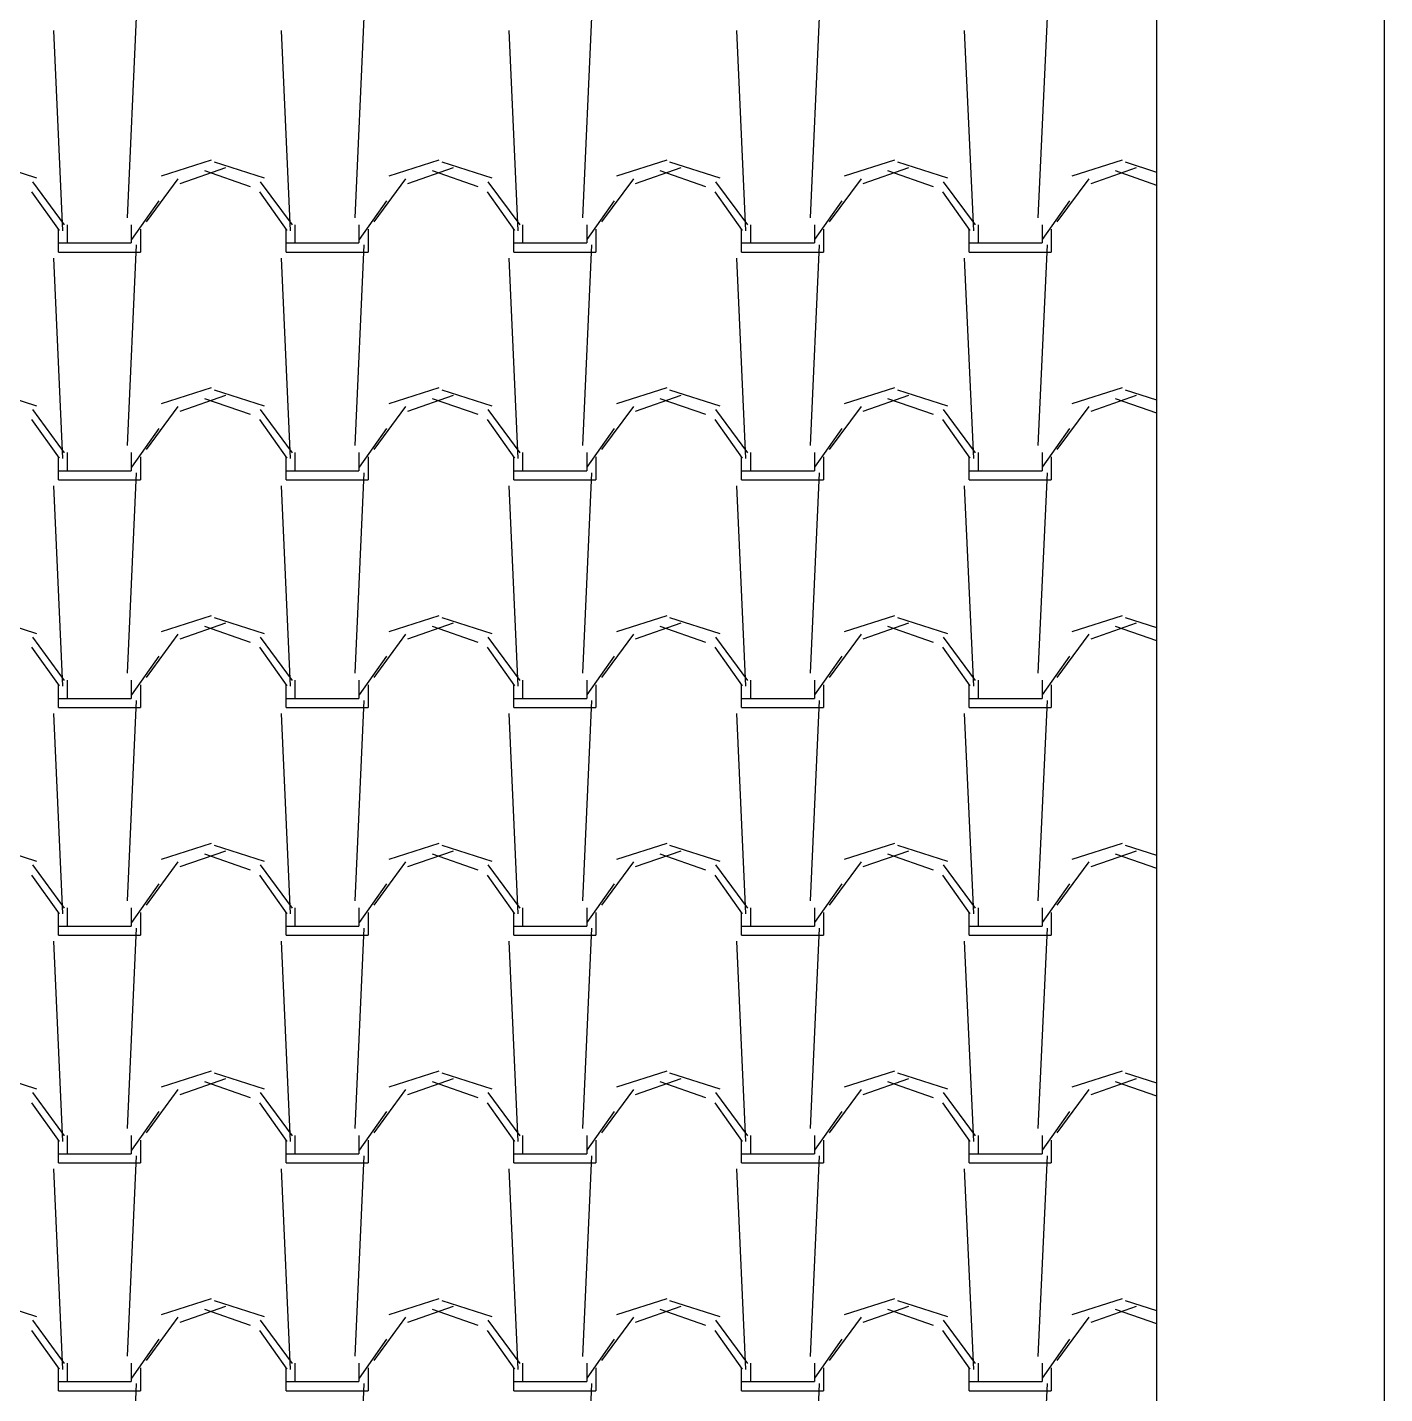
# Model space of a CAD drawing. Header units: millimetres. Extents: x 3923 to 4007, y 744 to 863.
# Drawn here: x 3939.572 to 3941.093, y 831.446 to 832.977 of the extents above; entities that cross this region are included whole.
import ezdxf

# ---------------------------------------------------------------- set-up
doc = ezdxf.new("R2010")
doc.units = ezdxf.units.MM
doc.layers.add('-HIDRO', color=8, linetype='Continuous')

msp = doc.modelspace()

# ---------------------------------------------------------------- linework, layer by layer
at = {"layer": '-HIDRO'}
for p, q in [((3940.838, 828.6206), (3940.838, 840.1023)), ((3941.0931, 828.6206), (3941.0931, 840.1023))]:
    msp.add_line(p, q, dxfattribs=at)
at = {"layer": '-HIDRO', "linetype": 'Continuous'}
for p, q in [((3939.6844, 832.7634), (3939.6946, 832.9879)), ((3939.9395, 832.7634), (3939.9497, 832.9879)), ((3940.1947, 832.7634), (3940.2049, 832.9879)), ((3940.4498, 832.7634), (3940.46, 832.9879)), ((3940.705, 832.7634), (3940.7152, 832.9879)), ((3939.6121, 832.7488), (3939.6019, 832.9733)), ((3939.8672, 832.7488), (3939.857, 832.9733)), ((3940.1224, 832.7488), (3940.1122, 832.9733)), ((3940.3775, 832.7488), (3940.3673, 832.9733)), ((3940.6327, 832.7488), (3940.6225, 832.9733)), ((3939.583, 832.8076), (3939.5269, 832.8255)), ((3939.7784, 832.8277), (3939.7222, 832.8098)), ((3939.8382, 832.8076), (3939.782, 832.8255)), ((3940.0335, 832.8277), (3939.9774, 832.8098)), ((3940.0933, 832.8076), (3940.0372, 832.8255)), ((3940.2887, 832.8277), (3940.2325, 832.8098)), ((3940.3485, 832.8076), (3940.2923, 832.8255)), ((3940.5438, 832.8277), (3940.4877, 832.8098)), ((3940.6036, 832.8076), (3940.5475, 832.8255)), ((3940.799, 832.8277), (3940.7428, 832.8098)), ((3940.838, 832.8142), (3940.8026, 832.8255)), ((3939.7942, 832.8192), (3939.7432, 832.8013)), ((3939.8222, 832.7979), (3939.7711, 832.8158)), ((3940.0493, 832.8192), (3939.9983, 832.8013)), ((3940.0773, 832.7979), (3940.0263, 832.8158)), ((3940.3045, 832.8192), (3940.2535, 832.8013)), ((3940.3325, 832.7979), (3940.2814, 832.8158)), ((3940.5596, 832.8192), (3940.5086, 832.8013)), ((3940.5876, 832.7979), (3940.5366, 832.8158)), ((3940.8148, 832.8192), (3940.7638, 832.8013)), ((3940.838, 832.7996), (3940.7917, 832.8158)), ((3939.6141, 832.7553), (3939.5784, 832.8037)), ((3939.741, 832.8071), (3939.7053, 832.7586)), ((3939.8693, 832.7553), (3939.8335, 832.8037)), ((3939.9961, 832.8071), (3939.9604, 832.7586)), ((3940.1244, 832.7553), (3940.0887, 832.8037)), ((3940.2513, 832.8071), (3940.2156, 832.7586)), ((3940.3795, 832.7553), (3940.3438, 832.8037)), ((3940.5064, 832.8071), (3940.4707, 832.7586)), ((3940.6347, 832.7553), (3940.599, 832.8037)), ((3940.7616, 832.8071), (3940.7259, 832.7586)), ((3939.6082, 832.749), (3939.5775, 832.7924)), ((3939.7195, 832.7824), (3939.6889, 832.7391)), ((3939.8633, 832.749), (3939.8327, 832.7924)), ((3939.9747, 832.7824), (3939.944, 832.7391)), ((3940.1185, 832.749), (3940.0879, 832.7924)), ((3940.2298, 832.7824), (3940.1992, 832.7391)), ((3940.3736, 832.749), (3940.343, 832.7924)), ((3940.485, 832.7824), (3940.4543, 832.7391)), ((3940.6288, 832.749), (3940.5982, 832.7924)), ((3940.7401, 832.7824), (3940.7095, 832.7391)), ((3939.6071, 832.7249), (3939.6071, 832.7504)), ((3939.6173, 832.7351), (3939.6173, 832.7555)), ((3939.6888, 832.7555), (3939.6888, 832.7351)), ((3939.699, 832.7504), (3939.699, 832.7249)), ((3939.8623, 832.7249), (3939.8623, 832.7504)), ((3939.8725, 832.7351), (3939.8725, 832.7555)), ((3939.9439, 832.7555), (3939.9439, 832.7351)), ((3939.9541, 832.7504), (3939.9541, 832.7249)), ((3940.1174, 832.7249), (3940.1174, 832.7504)), ((3940.1276, 832.7351), (3940.1276, 832.7555)), ((3940.1991, 832.7555), (3940.1991, 832.7351)), ((3940.2093, 832.7504), (3940.2093, 832.7249)), ((3940.3726, 832.7249), (3940.3726, 832.7504)), ((3940.3828, 832.7351), (3940.3828, 832.7555)), ((3940.4542, 832.7555), (3940.4542, 832.7351)), ((3940.4644, 832.7504), (3940.4644, 832.7249)), ((3940.6277, 832.7249), (3940.6277, 832.7504)), ((3940.6379, 832.7351), (3940.6379, 832.7555)), ((3940.7094, 832.7555), (3940.7094, 832.7351)), ((3940.7196, 832.7504), (3940.7196, 832.7249)), ((3939.6071, 832.7351), (3939.6173, 832.7351)), ((3939.6173, 832.7351), (3939.6888, 832.7351)), ((3939.8623, 832.7351), (3939.8725, 832.7351)), ((3939.8725, 832.7351), (3939.9439, 832.7351)), ((3940.1174, 832.7351), (3940.1276, 832.7351)), ((3940.1276, 832.7351), (3940.1991, 832.7351)), ((3940.3726, 832.7351), (3940.3828, 832.7351)), ((3940.3828, 832.7351), (3940.4542, 832.7351)), ((3940.6277, 832.7351), (3940.6379, 832.7351)), ((3940.6379, 832.7351), (3940.7094, 832.7351)), ((3939.6121, 832.4936), (3939.6019, 832.7182)), ((3939.6071, 832.7249), (3939.6173, 832.7249)), ((3939.6173, 832.7249), (3939.699, 832.7249)), ((3939.6844, 832.5083), (3939.6946, 832.7328)), ((3939.8672, 832.4936), (3939.857, 832.7182)), ((3939.8623, 832.7249), (3939.8725, 832.7249)), ((3939.8725, 832.7249), (3939.9541, 832.7249)), ((3939.9395, 832.5083), (3939.9497, 832.7328)), ((3940.1224, 832.4936), (3940.1122, 832.7182)), ((3940.1174, 832.7249), (3940.1276, 832.7249)), ((3940.1276, 832.7249), (3940.2093, 832.7249)), ((3940.1947, 832.5082), (3940.2049, 832.7328)), ((3940.3775, 832.4936), (3940.3673, 832.7182)), ((3940.3726, 832.7249), (3940.3828, 832.7249)), ((3940.3828, 832.7249), (3940.4644, 832.7249)), ((3940.4498, 832.5082), (3940.46, 832.7328)), ((3940.6327, 832.4936), (3940.6225, 832.7182)), ((3940.6277, 832.7249), (3940.6379, 832.7249)), ((3940.6379, 832.7249), (3940.7196, 832.7249)), ((3940.705, 832.5082), (3940.7152, 832.7328)), ((3939.583, 832.5524), (3939.5269, 832.5703)), ((3939.7784, 832.5726), (3939.7222, 832.5547)), ((3939.8382, 832.5524), (3939.782, 832.5703)), ((3940.0335, 832.5726), (3939.9774, 832.5547)), ((3940.0933, 832.5524), (3940.0372, 832.5703)), ((3940.2887, 832.5726), (3940.2325, 832.5547)), ((3940.3485, 832.5524), (3940.2923, 832.5703)), ((3940.5438, 832.5726), (3940.4877, 832.5547)), ((3940.6036, 832.5524), (3940.5475, 832.5703)), ((3940.799, 832.5726), (3940.7428, 832.5547)), ((3940.838, 832.5591), (3940.8026, 832.5703)), ((3939.741, 832.552), (3939.7053, 832.5035)), ((3939.7942, 832.564), (3939.7432, 832.5462)), ((3939.8222, 832.5428), (3939.7711, 832.5606)), ((3939.9961, 832.552), (3939.9604, 832.5035)), ((3940.0493, 832.564), (3939.9983, 832.5462)), ((3940.0773, 832.5428), (3940.0263, 832.5606)), ((3940.2513, 832.552), (3940.2156, 832.5035)), ((3940.3045, 832.564), (3940.2535, 832.5462)), ((3940.3325, 832.5428), (3940.2814, 832.5606)), ((3940.5064, 832.552), (3940.4707, 832.5035)), ((3940.5596, 832.564), (3940.5086, 832.5462)), ((3940.5876, 832.5428), (3940.5366, 832.5606)), ((3940.7616, 832.552), (3940.7259, 832.5035)), ((3940.8148, 832.564), (3940.7638, 832.5462)), ((3940.838, 832.5445), (3940.7917, 832.5606)), ((3939.6082, 832.4938), (3939.5775, 832.5372)), ((3939.6141, 832.5001), (3939.5784, 832.5486)), ((3939.8633, 832.4938), (3939.8327, 832.5372)), ((3939.8693, 832.5001), (3939.8335, 832.5486)), ((3940.1185, 832.4938), (3940.0879, 832.5372)), ((3940.1244, 832.5001), (3940.0887, 832.5486)), ((3940.3736, 832.4938), (3940.343, 832.5372)), ((3940.3795, 832.5001), (3940.3438, 832.5486)), ((3940.6288, 832.4938), (3940.5982, 832.5372)), ((3940.6347, 832.5001), (3940.599, 832.5486)), ((3939.7195, 832.5273), (3939.6889, 832.4839)), ((3939.9747, 832.5273), (3939.944, 832.4839)), ((3940.2298, 832.5273), (3940.1992, 832.4839)), ((3940.485, 832.5273), (3940.4543, 832.4839)), ((3940.7401, 832.5273), (3940.7095, 832.4839)), ((3939.6071, 832.4697), (3939.6071, 832.4953)), ((3939.6173, 832.4799), (3939.6173, 832.5004)), ((3939.6888, 832.5004), (3939.6888, 832.4799)), ((3939.699, 832.4953), (3939.699, 832.4697)), ((3939.8623, 832.4697), (3939.8623, 832.4953)), ((3939.8725, 832.4799), (3939.8725, 832.5004)), ((3939.9439, 832.5004), (3939.9439, 832.4799)), ((3939.9541, 832.4953), (3939.9541, 832.4697)), ((3940.1174, 832.4697), (3940.1174, 832.4953)), ((3940.1276, 832.4799), (3940.1276, 832.5004)), ((3940.1991, 832.5004), (3940.1991, 832.4799)), ((3940.2093, 832.4953), (3940.2093, 832.4697)), ((3940.3726, 832.4697), (3940.3726, 832.4953)), ((3940.3828, 832.4799), (3940.3828, 832.5004)), ((3940.4542, 832.5004), (3940.4542, 832.4799)), ((3940.4644, 832.4953), (3940.4644, 832.4697)), ((3940.6277, 832.4697), (3940.6277, 832.4953)), ((3940.6379, 832.4799), (3940.6379, 832.5004)), ((3940.7094, 832.5004), (3940.7094, 832.4799)), ((3940.7196, 832.4953), (3940.7196, 832.4697)), ((3939.6071, 832.4799), (3939.6173, 832.4799)), ((3939.6173, 832.4799), (3939.6888, 832.4799)), ((3939.6844, 832.2531), (3939.6946, 832.4776)), ((3939.8623, 832.4799), (3939.8725, 832.4799)), ((3939.8725, 832.4799), (3939.9439, 832.4799)), ((3939.9395, 832.2531), (3939.9497, 832.4776)), ((3940.1174, 832.4799), (3940.1276, 832.4799)), ((3940.1276, 832.4799), (3940.1991, 832.4799)), ((3940.1947, 832.2531), (3940.2049, 832.4776)), ((3940.3726, 832.4799), (3940.3828, 832.4799)), ((3940.3828, 832.4799), (3940.4542, 832.4799)), ((3940.4498, 832.2531), (3940.46, 832.4776)), ((3940.6277, 832.4799), (3940.6379, 832.4799)), ((3940.6379, 832.4799), (3940.7094, 832.4799)), ((3940.705, 832.2531), (3940.7152, 832.4776)), ((3939.6121, 832.2385), (3939.6019, 832.463)), ((3939.6071, 832.4697), (3939.6173, 832.4697)), ((3939.6173, 832.4697), (3939.699, 832.4697)), ((3939.8672, 832.2385), (3939.857, 832.463)), ((3939.8623, 832.4697), (3939.8725, 832.4697)), ((3939.8725, 832.4697), (3939.9541, 832.4697)), ((3940.1224, 832.2385), (3940.1122, 832.463)), ((3940.1174, 832.4697), (3940.1276, 832.4697)), ((3940.1276, 832.4697), (3940.2093, 832.4697)), ((3940.3775, 832.2385), (3940.3673, 832.463)), ((3940.3726, 832.4697), (3940.3828, 832.4697)), ((3940.3828, 832.4697), (3940.4644, 832.4697)), ((3940.6327, 832.2385), (3940.6225, 832.463)), ((3940.6277, 832.4697), (3940.6379, 832.4697)), ((3940.6379, 832.4697), (3940.7196, 832.4697)), ((3939.583, 832.2973), (3939.5269, 832.3152)), ((3939.7784, 832.3174), (3939.7222, 832.2995)), ((3939.7942, 832.3089), (3939.7432, 832.291)), ((3939.8222, 832.2876), (3939.7711, 832.3055)), ((3939.8382, 832.2973), (3939.782, 832.3152)), ((3940.0335, 832.3174), (3939.9774, 832.2995)), ((3940.0493, 832.3089), (3939.9983, 832.291)), ((3940.0773, 832.2876), (3940.0263, 832.3055)), ((3940.0933, 832.2973), (3940.0372, 832.3152)), ((3940.2887, 832.3174), (3940.2325, 832.2995)), ((3940.3045, 832.3089), (3940.2535, 832.291)), ((3940.3325, 832.2876), (3940.2814, 832.3055)), ((3940.3485, 832.2973), (3940.2923, 832.3152)), ((3940.5438, 832.3174), (3940.4877, 832.2995)), ((3940.5596, 832.3089), (3940.5086, 832.291)), ((3940.5876, 832.2876), (3940.5366, 832.3055)), ((3940.6036, 832.2973), (3940.5475, 832.3152)), ((3940.799, 832.3174), (3940.7428, 832.2995)), ((3940.8148, 832.3089), (3940.7638, 832.291)), ((3940.838, 832.2893), (3940.7917, 832.3055)), ((3940.838, 832.3039), (3940.8026, 832.3152)), ((3939.6141, 832.245), (3939.5784, 832.2934)), ((3939.741, 832.2968), (3939.7053, 832.2483)), ((3939.8693, 832.245), (3939.8335, 832.2934)), ((3939.9961, 832.2968), (3939.9604, 832.2483)), ((3940.1244, 832.245), (3940.0887, 832.2934)), ((3940.2513, 832.2968), (3940.2156, 832.2483)), ((3940.3795, 832.245), (3940.3438, 832.2934)), ((3940.5064, 832.2968), (3940.4707, 832.2483)), ((3940.6347, 832.245), (3940.599, 832.2934)), ((3940.7616, 832.2968), (3940.7259, 832.2483)), ((3939.6082, 832.2387), (3939.5775, 832.2821)), ((3939.8633, 832.2387), (3939.8327, 832.2821)), ((3940.1185, 832.2387), (3940.0878, 832.2821)), ((3940.3736, 832.2387), (3940.343, 832.2821)), ((3940.6288, 832.2387), (3940.5982, 832.2821)), ((3939.7195, 832.2721), (3939.6889, 832.2288)), ((3939.9747, 832.2721), (3939.944, 832.2288)), ((3940.2298, 832.2721), (3940.1992, 832.2288)), ((3940.485, 832.2721), (3940.4543, 832.2288)), ((3940.7401, 832.2721), (3940.7095, 832.2288)), ((3939.6173, 832.2248), (3939.6173, 832.2452)), ((3939.6888, 832.2452), (3939.6888, 832.2248)), ((3939.8725, 832.2248), (3939.8725, 832.2452)), ((3939.9439, 832.2452), (3939.9439, 832.2248)), ((3940.1276, 832.2248), (3940.1276, 832.2452)), ((3940.1991, 832.2452), (3940.1991, 832.2248)), ((3940.3828, 832.2248), (3940.3828, 832.2452)), ((3940.4542, 832.2452), (3940.4542, 832.2248)), ((3940.6379, 832.2248), (3940.6379, 832.2452)), ((3940.7094, 832.2452), (3940.7094, 832.2248)), ((3939.6071, 832.2146), (3939.6071, 832.2401)), ((3939.699, 832.2401), (3939.699, 832.2146)), ((3939.8623, 832.2146), (3939.8623, 832.2401)), ((3939.9541, 832.2401), (3939.9541, 832.2146)), ((3940.1174, 832.2146), (3940.1174, 832.2401)), ((3940.2093, 832.2401), (3940.2093, 832.2146)), ((3940.3726, 832.2146), (3940.3726, 832.2401)), ((3940.4644, 832.2401), (3940.4644, 832.2146)), ((3940.6277, 832.2146), (3940.6277, 832.2401)), ((3940.7196, 832.2401), (3940.7196, 832.2146)), ((3939.6071, 832.2248), (3939.6173, 832.2248)), ((3939.6071, 832.2146), (3939.6173, 832.2146)), ((3939.6173, 832.2248), (3939.6888, 832.2248)), ((3939.6173, 832.2146), (3939.699, 832.2146)), ((3939.6844, 831.998), (3939.6946, 832.2225)), ((3939.8623, 832.2248), (3939.8725, 832.2248)), ((3939.8623, 832.2146), (3939.8725, 832.2146)), ((3939.8725, 832.2248), (3939.9439, 832.2248)), ((3939.8725, 832.2146), (3939.9541, 832.2146)), ((3939.9395, 831.998), (3939.9497, 832.2225)), ((3940.1174, 832.2248), (3940.1276, 832.2248)), ((3940.1174, 832.2146), (3940.1276, 832.2146)), ((3940.1276, 832.2248), (3940.1991, 832.2248)), ((3940.1276, 832.2146), (3940.2093, 832.2146)), ((3940.1947, 831.9979), (3940.2049, 832.2225)), ((3940.3726, 832.2248), (3940.3828, 832.2248)), ((3940.3726, 832.2146), (3940.3828, 832.2146)), ((3940.3828, 832.2248), (3940.4542, 832.2248)), ((3940.3828, 832.2146), (3940.4644, 832.2146)), ((3940.4498, 831.9979), (3940.46, 832.2225)), ((3940.6277, 832.2248), (3940.6379, 832.2248)), ((3940.6277, 832.2146), (3940.6379, 832.2146)), ((3940.6379, 832.2248), (3940.7094, 832.2248)), ((3940.6379, 832.2146), (3940.7196, 832.2146)), ((3940.705, 831.9979), (3940.7152, 832.2225)), ((3939.6121, 831.9833), (3939.6019, 832.2079)), ((3939.8672, 831.9833), (3939.857, 832.2079)), ((3940.1224, 831.9833), (3940.1122, 832.2079)), ((3940.3775, 831.9833), (3940.3673, 832.2079)), ((3940.6327, 831.9833), (3940.6225, 832.2079)), ((3939.583, 832.0421), (3939.5269, 832.06)), ((3939.7784, 832.0623), (3939.7222, 832.0444)), ((3939.8382, 832.0421), (3939.782, 832.06)), ((3940.0335, 832.0623), (3939.9774, 832.0444)), ((3940.0933, 832.0421), (3940.0372, 832.06)), ((3940.2887, 832.0623), (3940.2325, 832.0444)), ((3940.3485, 832.0421), (3940.2923, 832.06)), ((3940.5438, 832.0623), (3940.4877, 832.0444)), ((3940.6036, 832.0421), (3940.5475, 832.06)), ((3940.799, 832.0623), (3940.7428, 832.0444)), ((3940.838, 832.0488), (3940.8026, 832.06)), ((3939.7942, 832.0537), (3939.7432, 832.0359)), ((3939.8222, 832.0325), (3939.7711, 832.0503)), ((3940.0493, 832.0537), (3939.9983, 832.0359)), ((3940.0773, 832.0325), (3940.0263, 832.0503)), ((3940.3045, 832.0537), (3940.2535, 832.0359)), ((3940.3325, 832.0325), (3940.2814, 832.0503)), ((3940.5596, 832.0537), (3940.5086, 832.0359)), ((3940.5876, 832.0325), (3940.5366, 832.0503)), ((3940.8148, 832.0537), (3940.7638, 832.0359)), ((3940.838, 832.0342), (3940.7917, 832.0503)), ((3939.6141, 831.9898), (3939.5784, 832.0383)), ((3939.741, 832.0417), (3939.7053, 831.9932)), ((3939.8693, 831.9898), (3939.8335, 832.0383)), ((3939.9961, 832.0417), (3939.9604, 831.9932)), ((3940.1244, 831.9898), (3940.0887, 832.0383)), ((3940.2513, 832.0417), (3940.2156, 831.9932)), ((3940.3796, 831.9898), (3940.3438, 832.0383)), ((3940.5064, 832.0417), (3940.4707, 831.9932)), ((3940.6347, 831.9898), (3940.599, 832.0383)), ((3940.7616, 832.0417), (3940.7259, 831.9932)), ((3939.6082, 831.9835), (3939.5775, 832.0269)), ((3939.7195, 832.017), (3939.6889, 831.9736)), ((3939.8633, 831.9835), (3939.8327, 832.0269)), ((3939.9747, 832.017), (3939.944, 831.9736)), ((3940.1185, 831.9835), (3940.0878, 832.0269)), ((3940.2298, 832.017), (3940.1992, 831.9736)), ((3940.3736, 831.9835), (3940.343, 832.0269)), ((3940.485, 832.017), (3940.4543, 831.9736)), ((3940.6288, 831.9835), (3940.5982, 832.0269)), ((3940.7401, 832.017), (3940.7095, 831.9736)), ((3939.6071, 831.9594), (3939.6071, 831.985)), ((3939.6173, 831.9696), (3939.6173, 831.9901)), ((3939.6888, 831.9901), (3939.6888, 831.9696)), ((3939.699, 831.985), (3939.699, 831.9594)), ((3939.8623, 831.9594), (3939.8623, 831.985)), ((3939.8725, 831.9696), (3939.8725, 831.9901)), ((3939.9439, 831.9901), (3939.9439, 831.9696)), ((3939.9541, 831.985), (3939.9541, 831.9594)), ((3940.1174, 831.9594), (3940.1174, 831.985)), ((3940.1276, 831.9696), (3940.1276, 831.9901)), ((3940.1991, 831.9901), (3940.1991, 831.9696)), ((3940.2093, 831.985), (3940.2093, 831.9594)), ((3940.3726, 831.9594), (3940.3726, 831.985)), ((3940.3828, 831.9696), (3940.3828, 831.9901)), ((3940.4542, 831.9901), (3940.4542, 831.9696)), ((3940.4644, 831.985), (3940.4644, 831.9594)), ((3940.6277, 831.9594), (3940.6277, 831.985)), ((3940.6379, 831.9696), (3940.6379, 831.9901)), ((3940.7094, 831.9901), (3940.7094, 831.9696)), ((3940.7196, 831.985), (3940.7196, 831.9594)), ((3939.6071, 831.9696), (3939.6173, 831.9696)), ((3939.6173, 831.9696), (3939.6888, 831.9696)), ((3939.8623, 831.9696), (3939.8725, 831.9696)), ((3939.8725, 831.9696), (3939.9439, 831.9696)), ((3940.1174, 831.9696), (3940.1276, 831.9696)), ((3940.1276, 831.9696), (3940.1991, 831.9696)), ((3940.3726, 831.9696), (3940.3828, 831.9696)), ((3940.3828, 831.9696), (3940.4542, 831.9696)), ((3940.6277, 831.9696), (3940.6379, 831.9696)), ((3940.6379, 831.9696), (3940.7094, 831.9696)), ((3939.6121, 831.7282), (3939.6019, 831.9527)), ((3939.6071, 831.9594), (3939.6173, 831.9594)), ((3939.6173, 831.9594), (3939.699, 831.9594)), ((3939.6844, 831.7428), (3939.6946, 831.9673)), ((3939.8672, 831.7282), (3939.857, 831.9527)), ((3939.8623, 831.9594), (3939.8725, 831.9594)), ((3939.8725, 831.9594), (3939.9541, 831.9594)), ((3939.9395, 831.7428), (3939.9497, 831.9673)), ((3940.1224, 831.7282), (3940.1122, 831.9527)), ((3940.1174, 831.9594), (3940.1276, 831.9594)), ((3940.1276, 831.9594), (3940.2093, 831.9594)), ((3940.1947, 831.7428), (3940.2049, 831.9673)), ((3940.3775, 831.7282), (3940.3673, 831.9527)), ((3940.3726, 831.9594), (3940.3828, 831.9594)), ((3940.3828, 831.9594), (3940.4644, 831.9594)), ((3940.4498, 831.7428), (3940.46, 831.9673)), ((3940.6327, 831.7282), (3940.6225, 831.9527)), ((3940.6277, 831.9594), (3940.6379, 831.9594)), ((3940.6379, 831.9594), (3940.7196, 831.9594)), ((3940.705, 831.7428), (3940.7152, 831.9673)), ((3939.583, 831.787), (3939.5269, 831.8049)), ((3939.7784, 831.8071), (3939.7222, 831.7892)), ((3939.8382, 831.787), (3939.782, 831.8049)), ((3940.0335, 831.8071), (3939.9774, 831.7892)), ((3940.0933, 831.787), (3940.0372, 831.8049)), ((3940.2887, 831.8071), (3940.2325, 831.7892)), ((3940.3485, 831.787), (3940.2923, 831.8049)), ((3940.5438, 831.8071), (3940.4877, 831.7892)), ((3940.6036, 831.787), (3940.5475, 831.8049)), ((3940.799, 831.8071), (3940.7428, 831.7892)), ((3940.838, 831.7936), (3940.8026, 831.8049)), ((3939.741, 831.7865), (3939.7053, 831.738)), ((3939.7942, 831.7986), (3939.7432, 831.7807)), ((3939.8222, 831.7773), (3939.7711, 831.7952)), ((3939.9961, 831.7865), (3939.9604, 831.738)), ((3940.0493, 831.7986), (3939.9983, 831.7807)), ((3940.0773, 831.7773), (3940.0263, 831.7952)), ((3940.2513, 831.7865), (3940.2156, 831.738)), ((3940.3045, 831.7986), (3940.2535, 831.7807)), ((3940.3325, 831.7773), (3940.2814, 831.7952)), ((3940.5064, 831.7865), (3940.4707, 831.738)), ((3940.5596, 831.7986), (3940.5086, 831.7807)), ((3940.5876, 831.7773), (3940.5366, 831.7952)), ((3940.7616, 831.7865), (3940.7259, 831.738)), ((3940.8148, 831.7986), (3940.7638, 831.7807)), ((3940.838, 831.779), (3940.7917, 831.7952)), ((3939.6082, 831.7284), (3939.5775, 831.7718)), ((3939.6141, 831.7347), (3939.5784, 831.7831)), ((3939.8633, 831.7284), (3939.8327, 831.7718)), ((3939.8693, 831.7347), (3939.8335, 831.7831)), ((3940.1185, 831.7284), (3940.0878, 831.7718)), ((3940.1244, 831.7347), (3940.0887, 831.7831)), ((3940.3736, 831.7284), (3940.343, 831.7718)), ((3940.3796, 831.7347), (3940.3438, 831.7831)), ((3940.6288, 831.7284), (3940.5982, 831.7718)), ((3940.6347, 831.7347), (3940.599, 831.7831)), ((3939.7195, 831.7618), (3939.6889, 831.7185)), ((3939.9747, 831.7618), (3939.944, 831.7185)), ((3940.2298, 831.7618), (3940.1992, 831.7185)), ((3940.485, 831.7618), (3940.4543, 831.7185)), ((3940.7401, 831.7619), (3940.7095, 831.7185)), ((3939.6071, 831.7043), (3939.6071, 831.7298)), ((3939.6173, 831.7145), (3939.6173, 831.7349)), ((3939.6888, 831.7349), (3939.6888, 831.7145)), ((3939.699, 831.7298), (3939.699, 831.7043)), ((3939.8623, 831.7043), (3939.8623, 831.7298)), ((3939.8725, 831.7145), (3939.8725, 831.7349)), ((3939.9439, 831.7349), (3939.9439, 831.7145)), ((3939.9541, 831.7298), (3939.9541, 831.7043)), ((3940.1174, 831.7043), (3940.1174, 831.7298)), ((3940.1276, 831.7145), (3940.1276, 831.7349)), ((3940.1991, 831.7349), (3940.1991, 831.7145)), ((3940.2093, 831.7298), (3940.2093, 831.7043)), ((3940.3726, 831.7043), (3940.3726, 831.7298)), ((3940.3828, 831.7145), (3940.3828, 831.7349)), ((3940.4542, 831.7349), (3940.4542, 831.7145)), ((3940.4644, 831.7298), (3940.4644, 831.7043)), ((3940.6277, 831.7043), (3940.6277, 831.7298)), ((3940.6379, 831.7145), (3940.6379, 831.7349)), ((3940.7094, 831.7349), (3940.7094, 831.7145)), ((3940.7196, 831.7298), (3940.7196, 831.7043)), ((3939.6071, 831.7145), (3939.6173, 831.7145)), ((3939.6173, 831.7145), (3939.6888, 831.7145)), ((3939.6844, 831.4877), (3939.6946, 831.7122)), ((3939.8623, 831.7145), (3939.8725, 831.7145)), ((3939.8725, 831.7145), (3939.9439, 831.7145)), ((3939.9395, 831.4877), (3939.9497, 831.7122)), ((3940.1174, 831.7145), (3940.1276, 831.7145)), ((3940.1276, 831.7145), (3940.1991, 831.7145)), ((3940.1947, 831.4876), (3940.2049, 831.7122)), ((3940.3726, 831.7145), (3940.3828, 831.7145)), ((3940.3828, 831.7145), (3940.4542, 831.7145)), ((3940.4498, 831.4876), (3940.46, 831.7122)), ((3940.6277, 831.7145), (3940.6379, 831.7145)), ((3940.6379, 831.7145), (3940.7094, 831.7145)), ((3940.705, 831.4876), (3940.7152, 831.7122)), ((3939.6121, 831.473), (3939.6019, 831.6976)), ((3939.6071, 831.7043), (3939.6173, 831.7043)), ((3939.6173, 831.7043), (3939.699, 831.7043)), ((3939.8672, 831.473), (3939.857, 831.6976)), ((3939.8623, 831.7043), (3939.8725, 831.7043)), ((3939.8725, 831.7043), (3939.9541, 831.7043)), ((3940.1224, 831.473), (3940.1122, 831.6976)), ((3940.1174, 831.7043), (3940.1276, 831.7043)), ((3940.1276, 831.7043), (3940.2093, 831.7043)), ((3940.3775, 831.473), (3940.3673, 831.6976)), ((3940.3726, 831.7043), (3940.3828, 831.7043)), ((3940.3828, 831.7043), (3940.4644, 831.7043)), ((3940.6327, 831.473), (3940.6225, 831.6976)), ((3940.6277, 831.7043), (3940.6379, 831.7043)), ((3940.6379, 831.7043), (3940.7196, 831.7043)), ((3939.583, 831.5318), (3939.5269, 831.5497)), ((3939.7784, 831.552), (3939.7222, 831.5341)), ((3939.7942, 831.5434), (3939.7432, 831.5256)), ((3939.8222, 831.5222), (3939.7711, 831.54)), ((3939.8382, 831.5318), (3939.782, 831.5497)), ((3940.0335, 831.552), (3939.9774, 831.5341)), ((3940.0493, 831.5434), (3939.9983, 831.5256)), ((3940.0773, 831.5222), (3940.0263, 831.54)), ((3940.0933, 831.5318), (3940.0372, 831.5497)), ((3940.2887, 831.552), (3940.2325, 831.5341)), ((3940.3045, 831.5434), (3940.2535, 831.5256)), ((3940.3325, 831.5222), (3940.2814, 831.54)), ((3940.3485, 831.5318), (3940.2923, 831.5497)), ((3940.5438, 831.552), (3940.4877, 831.5341)), ((3940.5596, 831.5434), (3940.5086, 831.5256)), ((3940.5876, 831.5222), (3940.5366, 831.54)), ((3940.6036, 831.5318), (3940.5475, 831.5497)), ((3940.799, 831.552), (3940.7428, 831.5341)), ((3940.8148, 831.5434), (3940.7638, 831.5256)), ((3940.838, 831.5239), (3940.7917, 831.54)), ((3940.838, 831.5385), (3940.8026, 831.5497)), ((3939.6141, 831.4795), (3939.5784, 831.528)), ((3939.741, 831.5314), (3939.7053, 831.4829)), ((3939.8693, 831.4795), (3939.8335, 831.528)), ((3939.9961, 831.5314), (3939.9604, 831.4829)), ((3940.1244, 831.4795), (3940.0887, 831.528)), ((3940.2513, 831.5314), (3940.2156, 831.4829)), ((3940.3796, 831.4795), (3940.3438, 831.528)), ((3940.5064, 831.5314), (3940.4707, 831.4829)), ((3940.6347, 831.4795), (3940.599, 831.528)), ((3940.7616, 831.5314), (3940.7259, 831.4829)), ((3939.6082, 831.4732), (3939.5775, 831.5166)), ((3939.8633, 831.4732), (3939.8327, 831.5166)), ((3940.1185, 831.4732), (3940.0878, 831.5166)), ((3940.3736, 831.4732), (3940.343, 831.5166)), ((3940.6288, 831.4732), (3940.5981, 831.5166)), ((3939.7195, 831.5067), (3939.6889, 831.4633)), ((3939.9747, 831.5067), (3939.944, 831.4633)), ((3940.2298, 831.5067), (3940.1992, 831.4633)), ((3940.485, 831.5067), (3940.4543, 831.4633)), ((3940.7401, 831.5067), (3940.7095, 831.4633)), ((3939.6173, 831.4593), (3939.6173, 831.4798)), ((3939.6888, 831.4798), (3939.6888, 831.4593)), ((3939.8725, 831.4593), (3939.8725, 831.4798)), ((3939.9439, 831.4798), (3939.9439, 831.4593)), ((3940.1276, 831.4593), (3940.1276, 831.4798)), ((3940.1991, 831.4798), (3940.1991, 831.4593)), ((3940.3828, 831.4593), (3940.3828, 831.4798)), ((3940.4542, 831.4798), (3940.4542, 831.4593)), ((3940.6379, 831.4593), (3940.6379, 831.4798)), ((3940.7094, 831.4798), (3940.7094, 831.4593)), ((3939.6071, 831.4491), (3939.6071, 831.4747)), ((3939.699, 831.4747), (3939.699, 831.4491)), ((3939.8623, 831.4491), (3939.8623, 831.4747)), ((3939.9541, 831.4747), (3939.9541, 831.4491)), ((3940.1174, 831.4491), (3940.1174, 831.4747)), ((3940.2093, 831.4747), (3940.2093, 831.4491)), ((3940.3726, 831.4491), (3940.3726, 831.4747)), ((3940.4644, 831.4747), (3940.4644, 831.4491)), ((3940.6277, 831.4491), (3940.6277, 831.4747)), ((3940.7196, 831.4747), (3940.7196, 831.4491)), ((3939.6071, 831.4593), (3939.6173, 831.4593)), ((3939.6071, 831.4491), (3939.6173, 831.4491)), ((3939.6173, 831.4593), (3939.6888, 831.4593)), ((3939.6173, 831.4491), (3939.699, 831.4491)), ((3939.6844, 831.2325), (3939.6946, 831.457)), ((3939.8623, 831.4593), (3939.8725, 831.4593)), ((3939.8623, 831.4491), (3939.8725, 831.4491)), ((3939.8725, 831.4593), (3939.9439, 831.4593)), ((3939.8725, 831.4491), (3939.9541, 831.4491)), ((3939.9395, 831.2325), (3939.9497, 831.457)), ((3940.1174, 831.4593), (3940.1276, 831.4593)), ((3940.1174, 831.4491), (3940.1276, 831.4491)), ((3940.1276, 831.4593), (3940.1991, 831.4593)), ((3940.1276, 831.4491), (3940.2093, 831.4491)), ((3940.1947, 831.2325), (3940.2049, 831.457)), ((3940.3726, 831.4593), (3940.3828, 831.4593)), ((3940.3726, 831.4491), (3940.3828, 831.4491)), ((3940.3828, 831.4593), (3940.4542, 831.4593)), ((3940.3828, 831.4491), (3940.4644, 831.4491)), ((3940.4498, 831.2325), (3940.46, 831.457)), ((3940.6277, 831.4593), (3940.6379, 831.4593)), ((3940.6277, 831.4491), (3940.6379, 831.4491)), ((3940.6379, 831.4593), (3940.7094, 831.4593)), ((3940.6379, 831.4491), (3940.7196, 831.4491)), ((3940.705, 831.2325), (3940.7152, 831.457))]:
    msp.add_line(p, q, dxfattribs=at)

doc.saveas('drawing.dxf')
